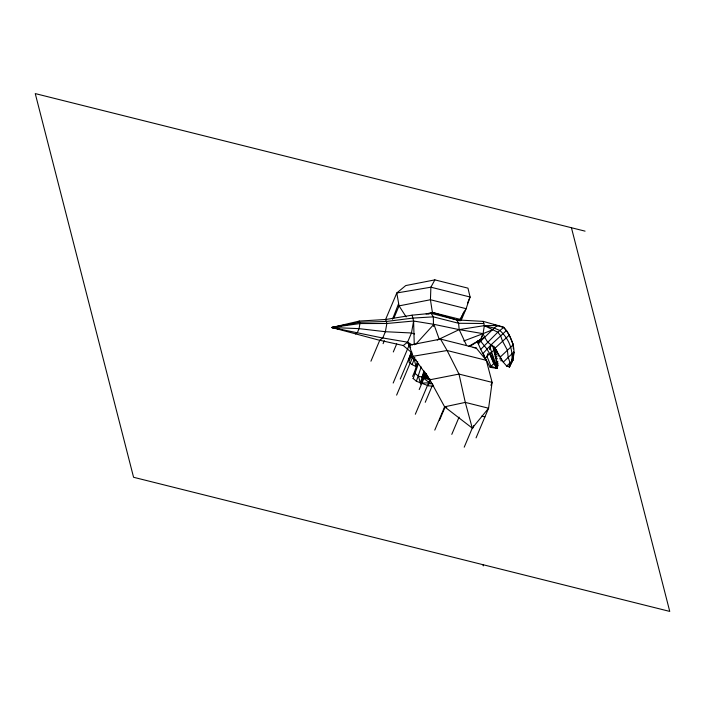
<?xml version="1.0" encoding="UTF-8"?>
<svg xmlns="http://www.w3.org/2000/svg" width="705" height="705" viewBox="0 0 705 705"><rect width="100%" height="100%" fill="white"/><g stroke="black" fill="none" stroke-linecap="round" stroke-linejoin="round"><path stroke-width="1.06" d="M513.319 353.663L512.746 360.405L509.38 366.917L506.692 366.062L503.273 362.132L494.989 348.208L487.578 342.022L484.617 337.246L483.066 333.641L484.353 325.622L483.269 321.392L456.708 319.911L431.072 313.346L412.108 315.17L385.829 319.48L359.321 321.066L331.817 327.499L379.748 340.33L382.736 337.959L407.587 342.172L412.293 344.983M511.433 361.744C517.708 350.729 511.354 336.065 503.546 327.094L483.269 321.392M511.09 362.608L509.38 366.917L512.843 360.202L506.692 366.062L507.433 365.498L509.38 366.917L510.067 362.767L508.19 357.347L507.362 350.147L502.445 340.964L500.603 335.686L497.783 332.205L484.353 325.622L459.193 329.623L437.25 340.057M412.108 315.17L413.606 321.022L411.473 332.98L407.587 342.172L403.251 345.529L379.766 340.259L370.936 361.189M433.513 326.441L433.319 316.853L431.072 313.346L427.979 314.051M513.328 348.843L513.319 344.683L500.409 356.915L499.819 358.942L501.44 358.801L500.85 360.819L502.48 360.678M424.058 375.492L429.777 378.99L430.059 380.092L428.287 385.732L416.373 381.255L413.042 378.285M423.908 370.927L420.356 383.159L429.336 382.815L432.332 383.714M482.097 335.941L480.66 341.202L478.369 343.943L480.713 349.433L490.16 367.349L497.351 368.38L496.443 361.498L492.804 345.653M417.66 361.498L416.117 366.626L412.099 364.591L414.831 357.479M416.373 381.255L421.193 366.935M425.044 372.804L424.154 375.862L422.242 377.131L418.506 376.197L415.28 373.65L414.707 371.412L417.58 362.379M411.958 353.936L408.874 362.035L412.099 364.591M418.444 363.489L413.148 378.7M408.406 360.22L411.394 351.733M485.481 358.061L489.578 353.575L493.8 350.394L494.866 347.503M488.027 353.355L486.961 356.254L491.015 366.292L497.351 368.38L490.142 347.873M489.446 349.495L491.226 344.675L506.49 330.469L509.292 335.104L513.266 344.983M392.482 319.242L398.51 303.934M496.734 367.552L497.501 365.648L495.73 366.221L496.496 364.309L494.734 364.882L495.492 362.978L493.729 363.542L490.16 367.349M424.639 371.368L422.242 377.131L430.966 384.005M509.38 366.917L511.812 361.11L513.804 352.112L503.273 362.132M385.441 319.85L396.8 292.972L405.745 285.569L434.87 279.876L467.97 288.151L470.085 297.008L466.111 308.675L461.176 320.352M344.648 324.996L331.817 327.499L382.727 338.03L385.397 331.667L386.851 323.489L385.829 319.48M383.088 343.688L384.348 340.7M394.016 317.823L399.056 305.882L396.8 292.972L430.887 287.199L470.085 297.008L467.565 302.974M393.302 351.962L396.704 343.908M393.17 383.035L409.138 345.23L440.519 339.096L476.192 348.014L486.309 360.325L492.108 382.366L488.591 408.23L476.06 437.884M400.255 379.087L411.738 351.901M396.624 395.117L413.024 356.289L409.138 345.23M412.575 376.461L414.707 371.412M420.488 384.146L425.168 373.077M419.211 389.548L425.943 373.597M415.324 414.249L429.891 379.783L459.008 374.082L492.108 382.366L490.865 385.3M425.247 402.282L432.817 384.357M459.995 320.89L463.784 311.927M434.782 430.103L444.617 406.82L429.891 379.783L413.024 356.289L447.111 350.517L486.309 360.325M439.488 420.295L445.058 407.12M451.79 434.359L459.061 417.149M464.216 447.181L472.262 428.12L488.591 408.23L465.291 402.396L444.617 406.82L472.262 428.12L465.291 402.396L459.008 374.082L447.111 350.517L440.519 339.096L439.338 339.528L433.892 324.335L413.606 321.022L386.851 323.489L359.964 323.56L331.817 327.499L339.264 329.164M472.588 428.578L473.875 425.538M493.333 362.59L494.267 360.555L492.584 360.793L493.509 358.748L491.826 358.986L492.76 356.95L491.077 357.188L492.011 355.144L490.327 355.382L491.262 353.346L489.578 353.575L486.908 348.993L480.66 341.202L480.572 339.546L483.066 333.641L492.266 329.896L497.184 325.534L503.608 327.473L506.569 330.839M496.197 360.44L497.245 358.307L495.712 358.431L496.769 356.298L495.236 356.422L496.294 354.289L494.76 354.412L495.809 352.28L494.284 352.403L495.333 350.27L493.8 350.394M497.192 367.208L498.338 365.014L496.946 365.305L498.083 363.119L496.699 363.401L497.836 361.216L493.729 363.542L497.351 368.38L496.135 368.221M493.209 348.2L494.205 346.34M434.87 279.876L430.887 287.199L430.438 299.748L432.385 312.403L431.072 313.346M426.12 313.989L432.385 312.403L456.708 319.911L460.092 319.339L466.111 308.675L430.438 299.748L399.056 305.882L406.15 316.906M513.399 352.703L513.804 352.112L512.746 360.405L511.812 361.11C513.266 349.248 508.516 338.197 499.722 330.389L494.179 328.107L484.353 325.622L497.184 325.534L494.029 325.093M513.196 357.276L513.117 357.946M480.713 349.433L497.783 332.205L503.608 327.473M415.738 344.269L433.892 324.335L459.193 329.623L483.066 333.641L463.793 340.973M496.778 326.327L497.395 325.684L494.205 325.225M492.266 329.896L480.66 341.202L476.818 341.581M491.226 344.675L483.119 353.346L484.423 355.963M490.442 346.173L491.817 344.833M512.279 360.757L512.843 360.202M491.887 345.353L490.054 346.622M358.096 322.018L359.321 321.066L359.964 323.56L359.056 328.645L357.4 332.557L355.558 333.994M469.459 346.596L484.617 337.246M468.332 346.56L480.572 339.546L477.699 341.361L478.369 343.943L477.62 341.026M499.748 355.822L498.056 355.946L498.585 353.901L496.893 354.025L497.413 351.98L495.721 352.103L496.25 350.059L494.469 350.253L494.989 348.208L509.292 335.104M335.087 327.349L331.817 327.499L337.06 328.407M483.815 323.507L458.585 323.269L433.319 316.853L412.857 318.096L386.34 321.48L359.638 322.308L331.817 327.499L359.056 328.645L385.388 331.711L411.473 332.98L414.593 333.95M423.582 373.624L426.49 373.676M428.287 385.732L433.575 386.402L433.416 385.776M459.942 320.361L456.708 319.911L458.585 323.269L459.193 329.623L466.587 345.468M473.143 347.494L476.192 348.014M428.235 376.734L424.154 375.862L426.34 377.774M429.777 378.99L422.242 377.131L430.059 380.092M585.071 231.143L35.25 93.589L133.571 477.276L669.75 611.411L571.429 227.724M432.385 312.403L460.092 319.339M410.442 354.747L411.015 356.986L414.232 359.532L416.1 359.999M444.617 406.82L446.741 407.349M481.744 416.109L484.925 416.902M424.481 373.994L427.177 375.104M424.525 374.179L427.362 375.844M424.401 374.188L426.877 375.88M403.251 345.529L411.676 352.615M424.304 374.24L427.204 376.708M410.636 347.706L407.587 342.172L410.143 345.591M407.587 342.172L409.72 345.811M496.364 349.971L496.831 351.019M489.578 353.575L493.729 363.542M414.232 359.532L416.117 366.626M418.506 376.197L420.356 383.159M482.951 564.679L483.269 565.912M512.896 343.732L513.469 346.966M413.606 321.022L414.258 344.78"/></g></svg>
